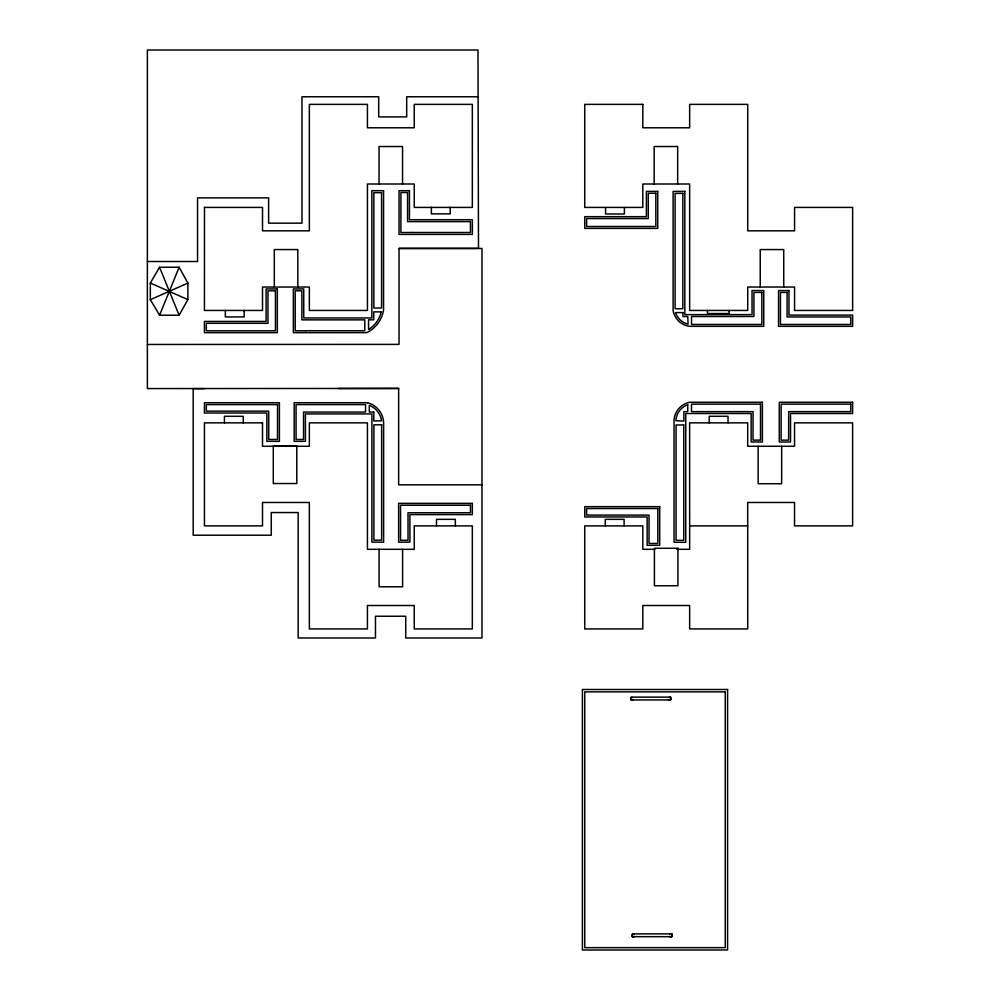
<?xml version="1.0" encoding="UTF-8"?>
<svg xmlns="http://www.w3.org/2000/svg" width="1000" height="1000" viewBox="0 0 1000 1000"><rect width="100%" height="100%" fill="white"/><g stroke="black" fill="none" stroke-linecap="round" stroke-linejoin="round"><path stroke-width="1.5" d="M159.575 315.212L179.15 267.238L159.55 267.238L150.338 283.038L150.338 299.675L159.575 315.212L179.125 315.212L187.875 299.613L187.875 283.1L179.15 267.238M187.875 283.1L150.338 299.675M481.975 484.85L398.65 484.85L398.65 388.438L147.363 388.575L147.363 50L477.987 50L478.488 248.4L399.038 248.4L399.038 344.387L147.363 344.462M338.062 388.5L398.65 388.438M477.987 96.775L406.7 96.775L406.7 116.912L378.7 116.912L378.7 96.775L301.975 96.775L301.975 223.162L268.625 223.162L268.625 197.862L197.562 197.862L197.562 261.512L147.363 261.512M204.438 207.413L262.512 207.413L262.512 230.825L309.35 230.825L309.35 104.375L367.425 104.375L367.425 127.788L414.25 127.788L414.25 104.375L472.337 104.375L472.337 207.413L414.25 207.413L414.25 184L367.425 184L367.425 310.45L309.35 310.45L309.35 287.038L262.512 287.038L262.512 310.45L204.438 310.45L204.475 207.413M399.038 248.463L481.975 248.463L481.975 637.975L405.725 637.975L405.725 616.237L375.475 616.237L375.475 637.975L298.15 637.975L298.15 512.55L271.262 512.55L271.262 535.212L193.188 535.212L193.188 388.663L204.438 388.663M689.625 525.887L747.725 525.887M655.037 549.312L642.812 549.312L642.812 525.887L584.738 525.887L584.738 628.925L642.812 628.925L642.812 605.513L689.65 605.513L689.65 628.925L747.725 628.925L747.7 502.475L794.538 502.475L794.538 525.887L852.613 525.887L852.613 422.85L794.538 422.85L794.538 446.275L747.7 446.275L747.7 422.85L689.625 422.85L689.65 549.312L676.812 549.312M150.338 283.038L187.875 299.613M179.125 315.212L159.55 267.238M783.737 287.038L783.737 249.562L760.225 249.562L760.225 287.038M781.65 446.275L781.65 483.738L758.138 483.738L758.138 446.275M729.062 310.45L729.062 313.538L707.475 313.538L707.475 310.45M728.025 422.85L728.025 416.3L709.2 416.3L709.2 422.85M677.663 184L677.663 146.525L654.15 146.525L654.15 184M624.388 207.438L624.388 213.988L605.562 213.988L605.562 207.438M624.1 525.887L624.1 519.338L605.275 519.338L605.275 525.887M455.337 525.887L455.337 519.338L436.5 519.338L436.5 525.887M450.2 207.3L450.2 213.863L431.375 213.863L431.375 207.3M402.55 184L402.55 146.525L379.038 146.525L379.038 184M402.6 549.312L402.6 586.788L379.087 586.788L379.087 549.312M297.825 287.038L297.825 249.562L274.312 249.562L274.312 287.038M244.163 310.375L244.163 316.925L225.338 316.925L225.338 310.375M243.25 422.85L243.25 416.3L224.425 416.3L224.425 422.85M633.2 699.525A1.4 1.4 0 0 1 631.4 700.1A1.4 1.4 0 0 1 630.675 698.337A1.4 1.4 0 0 1 632.35 697.463M670.55 697.825A1.4 1.4 0 0 1 670.413 699.938A1.4 1.4 0 0 1 668.337 699.525M669.188 697.463A1.4 1.4 0 0 1 669.912 697.463M669.862 934.562A1.4 1.4 0 0 1 671.85 934.562A1.4 1.4 0 0 1 671.85 936.55A1.4 1.4 0 0 1 669.862 936.55M634.275 936.55A1.4 1.4 0 0 1 632.288 936.55A1.4 1.4 0 0 1 632.288 934.562A1.4 1.4 0 0 1 634.275 934.562M381.275 311.887L381.262 311.975A28.613 28.613 0 0 1 369.837 328.65L368.562 329.462L368.562 319.825L373.725 319.825L373.725 311.887L381.275 311.887M687.75 404.738L685.95 405.462A17.625 17.625 0 0 0 675.888 420.688L683.888 421.1L683.888 411.65L687.75 411.65L687.75 404.738M411.35 232.5L400.9 232.562L400.9 192.537L407.575 192.537L407.575 221.625L470.462 221.625L470.462 232.5L411.35 232.5M305.663 330.737L295.212 330.8L295.212 290.775L301.887 290.775L301.887 319.862L364.775 319.862L364.775 330.737L305.663 330.737M642.812 104.375L584.738 104.375L584.738 207.413L642.812 207.413L642.812 184L689.65 184L689.65 310.45L747.725 310.45L747.725 287.038L794.562 287.038L794.562 310.45L852.638 310.45L852.638 207.413L794.562 207.413L794.562 230.825L747.725 230.825L747.725 104.375L689.65 104.375L689.65 127.788L642.812 127.788L642.812 104.375M383.562 190.688L371.863 190.688L371.863 317.95L303.75 317.95L303.75 288.925L293.35 288.925L293.35 332.663L366.688 332.65A30.488 30.488 0 0 0 383.562 310.012L383.562 190.688M409.438 190.688L399.038 190.688L399.038 234.425L472.375 234.412L472.375 219.713L409.438 219.713L409.438 190.688M657.725 191.388L646.388 191.388L646.388 216.675L584.738 216.675L584.738 228.388L657.725 228.388L657.725 191.388M684.825 191.388L673.112 191.388L673.112 310.725A19.288 19.288 0 0 0 689.65 326.325L763.75 326.325L763.75 290.55L752.038 290.55L752.038 314.625L684.825 314.625L684.825 191.388M381.575 192.675L373.85 192.675L373.85 308.025L381.575 308.025L381.575 192.675M655.837 193.275L648.275 193.275L648.275 218.562L586.625 218.562L586.625 226.5L655.837 226.5L655.837 193.275M682.837 193.375L675.113 193.375L675.113 308.738L682.837 308.738L682.837 193.375M277.325 288.925L266.087 288.925L266.087 321.425L204.438 321.425L204.438 332.663L277.325 332.663L277.325 288.925M788.962 290.55L778.562 290.55L778.562 326.325L852.638 326.325L852.638 315.087L788.962 315.087L788.962 290.55M275.45 290.8L267.962 290.8L267.962 323.3L206.312 323.3L206.312 330.788L275.45 330.788L275.45 290.8M761.875 292.425L753.913 292.425L753.913 316.5L691.525 316.5L691.525 324.462L761.875 324.462L761.875 292.425M787.087 292.425L780.438 292.425L780.438 324.462L850.763 324.462L850.763 316.962L787.087 316.962L787.087 292.425M682.95 312.6L675.5 312.6L676 313.888A17.4 17.4 0 0 0 686.325 323.638L688.088 324.15L687.775 316.5L682.95 316.5L682.95 312.6M762.387 402.275L689.625 402.275A19.5 19.5 0 0 0 674.05 422.975L674.05 542.3L685.763 542.3L685.763 413.512L751.15 413.512L751.15 441.987L762.387 441.987L762.387 402.275M852.613 402.275L779.287 402.275L779.287 441.987L790.525 441.987L790.525 413.512L852.613 413.512L852.613 402.275M279.4 402.713L204.438 402.713L204.438 413.013L266.85 413.013L266.85 441.337L279.4 441.337L279.4 402.713M367.425 402.713L294.188 402.713L294.188 441.337L305.425 441.337L305.425 413.95L371.912 413.95L371.912 542.15L383.625 542.15L383.625 422.825A21.513 21.513 0 0 0 367.425 402.713M760.512 404.15L691.5 404.15L691.5 411.65L753.025 411.65L753.025 440.125L760.512 440.125L760.512 404.15M850.738 404.15L781.15 404.15L781.15 440.125L788.65 440.125L788.65 411.65L850.738 411.65L850.738 404.15M277.525 404.588L206.312 404.588L206.312 411.138L268.712 411.138L268.712 439.462L277.525 439.462L277.525 404.588M365.55 404.588L296.062 404.588L296.062 439.462L303.55 439.462L303.55 412.075L365.55 412.075L365.55 404.588M373.787 412.075L369.3 412.075L369.3 405.3L370.9 406A19.638 19.638 0 0 1 381.562 420.788L373.787 420.95L373.787 412.075M262.512 422.85L204.438 422.85L204.438 525.887L262.512 525.887L262.512 502.475L309.35 502.475L309.35 628.925L367.425 628.925L367.425 605.513L414.25 605.513L414.25 628.925L472.337 628.925L472.337 525.887L414.25 525.887L414.25 549.312L367.425 549.312L367.425 422.85L309.35 422.85L309.35 446.275L262.512 446.275L262.512 422.85M381.637 424.812L373.913 424.812L373.913 540.163L381.637 540.163L381.637 424.812M683.775 424.963L676.05 424.963L676.05 540.312L683.775 540.312L683.775 424.963M296.788 446.075L273.288 446.075L273.288 483.537L296.788 483.537L296.788 446.075M472.337 503.375L398.65 503.375L398.65 542.15L409.9 542.15L409.9 514.612L472.337 514.612L472.337 503.375M470.462 505.25L400.525 505.25L400.525 540.288L408.025 540.288L408.025 512.737L470.462 512.737L470.462 505.25M659.7 506.662L584.738 506.662L584.738 516.962L647.15 516.962L647.15 545.3L659.7 545.3L659.7 506.662M657.825 508.537L586.613 508.537L586.613 515.087L649.025 515.087L649.025 543.425L657.825 543.425L657.825 508.537M677.925 548.275L654.412 548.275L654.412 585.737L677.925 585.737L677.925 548.275M727.588 689.5L582.4 689.5L582.4 950L727.588 950L727.588 689.5M725.238 691.85L584.738 691.85L584.738 947.663L725.238 947.663L725.238 691.85M670.638 697.138L631.112 697.138L631.112 699.938L670.638 699.938L670.638 697.138M671.938 933.875L632.4 933.875L632.4 936.675L671.938 936.675L671.938 933.875"/></g></svg>
